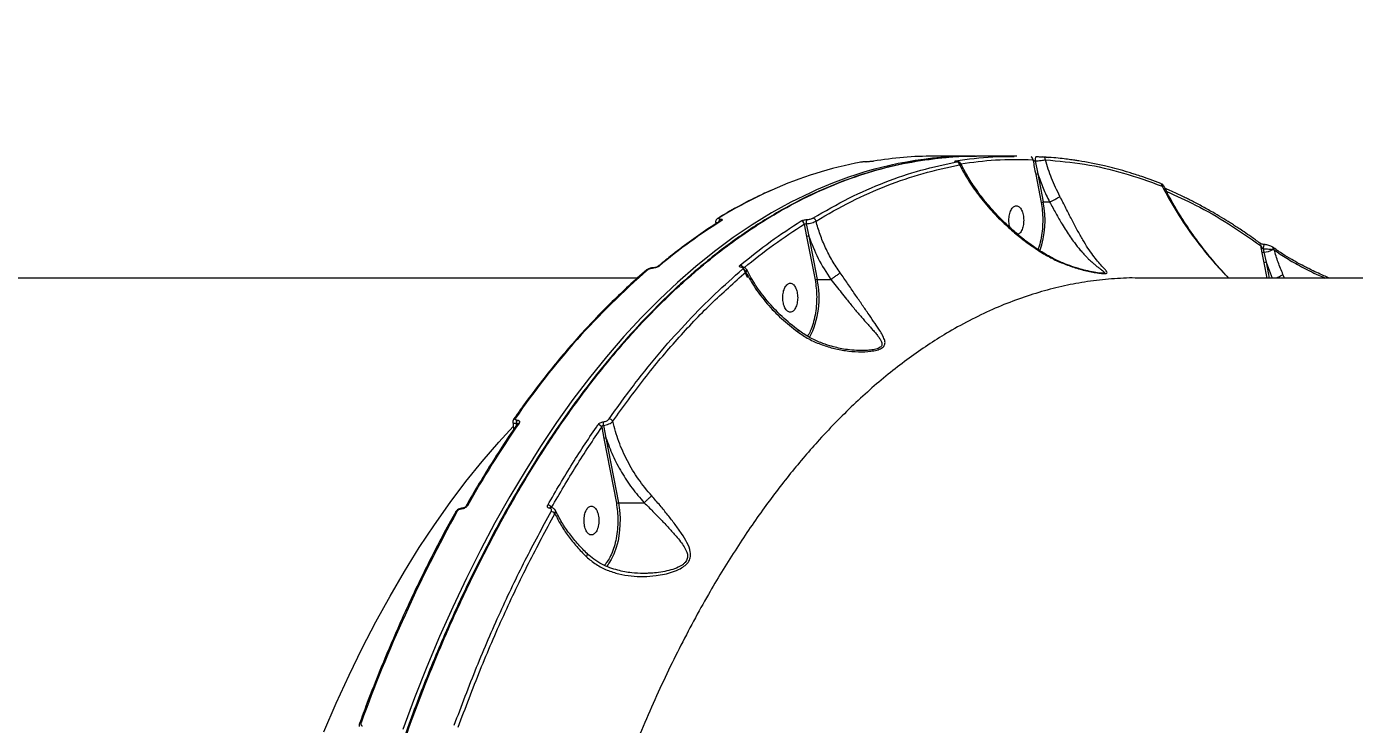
# Model space of a CAD drawing. Header units: millimetres. Extents: x -5873 to 5805, y -5301 to 4302.
# Drawn here: x 512.3 to 926.2, y 1295.2 to 1512.7 of the extents above; entities that cross this region are included whole.
import ezdxf

# ---------------------------------------------------------------- set-up
doc = ezdxf.new("R2010")
doc.units = ezdxf.units.MM
doc.layers.add('DIKOM_ОБЪЕКТ', color=7, linetype='Continuous')
doc.layers.add('DIKOM_РАЗМЕР_ОБЪЕКТА', color=7, linetype='Continuous')
doc.styles.add('style1', font='arial.ttf', dxfattribs={"width": 0.8})
doc.dimstyles.new('1-50', dxfattribs={"dimtxt": 300, "dimasz": 200, "dimexe": 100, "dimexo": 0, "dimgap": 100, "dimtad": 1, "dimtxsty": 'style1', "dimcen": 200, "dimclrd": 7, "dimclre": 7, "dimclrt": 7, "dimadec": 1, "dimazin": 2, "dimtfac": 1, "dimtmove": 0, "dimatfit": 2, "dimfxl": 0, "dimlwd": 25, "dimlwe": 18, "dimarcsym": 0})

# ---------------------------------------------------------------- blocks, each defined once
blk = doc.blocks.new('*D9')
at = {"layer": 'Defpoints', "color": 0, "transparency": 16777216}
for p in [(1338.11, 2802.44), (-4588.97, -1585.51), (-117.5, -1585.51)]:
    blk.add_point(p, dxfattribs=at)
at = {"layer": 'DIKOM_РАЗМЕР_ОБЪЕКТА', "color": 7, "lineweight": 18, "transparency": 16777216}
for p, q in [((1338.11, 2802.44), (-4688.97, 2802.44)), ((-117.5, -1585.51), (-4688.97, -1585.51))]:
    blk.add_line(p, q, dxfattribs=at)
at = {"layer": 'DIKOM_РАЗМЕР_ОБЪЕКТА', "color": 7, "lineweight": 25, "transparency": 16777216}
blk.add_line((-4588.97, 2602.44), (-4588.97, -1385.51), dxfattribs=at)
at = {"layer": 'DIKOM_РАЗМЕР_ОБЪЕКТА', "color": 7, "transparency": 16777216}
for points in [[(-4622.31, 2602.44), (-4555.64, 2602.44), (-4588.97, 2802.44)], [(-4622.31, -1385.51), (-4555.64, -1385.51), (-4588.97, -1585.51)]]:
    blk.add_solid(points, dxfattribs=at)
at = {"layer": 'DIKOM_РАЗМЕР_ОБЪЕКТА', "color": 7, "transparency": 16777216, "insert": (-4842.15, 460.98), "char_height": 300, "attachment_point": 5, "rotation": 90, "style": 'style1'}
blk.add_mtext('4400', dxfattribs=at)

msp = doc.modelspace()

# ---------------------------------------------------------------- linework, layer by layer
at = {"layer": 'DIKOM_ОБЪЕКТ', "color": 7, "linetype": 'Continuous', "lineweight": 15}
for p, q in [((773.909, 1470.564), (773.956, 1470.568)), ((773.997, 1470.564), (773.909, 1470.564)), ((774.044, 1470.568), (773.956, 1470.568)), ((773.997, 1470.564), (774.044, 1470.568)), ((806.652, 1472.328), (795.08, 1472.328)), ((812.362, 1472.182), (808.36, 1472.315)), ((820.009, 1472.329), (808.366, 1472.328)), ((820.922, 1472.297), (820, 1472.329)), ((826.676, 1470.832), (827.509, 1466.766)), ((829.035, 1472.125), (830.844, 1471.939)), ((826.84, 1466.591), (828.528, 1457.861)), ((827.509, 1466.766), (829.198, 1458.037)), ((829.198, 1458.037), (829.082, 1458.032)), ((829.198, 1458.037), (831.15, 1458.037)), ((831.15, 1458.037), (831.154, 1458.038)), ((727.71, 1452.929), (727.689, 1452.916)), ((728.477, 1452.719), (728.43, 1452.719)), ((727.071, 1451.984), (727.124, 1451.15)), ((754.715, 1451.161), (755.456, 1447.24)), ((755.333, 1451.267), (756.125, 1447.416)), ((755.456, 1447.24), (758.068, 1433.737)), ((756.125, 1447.416), (758.738, 1433.91)), ((896.94, 1444.447), (897.367, 1442.191)), ((897.367, 1442.191), (897.956, 1439.092)), ((897.778, 1443.42), (897.988, 1442.362)), ((897.988, 1442.362), (898.626, 1439.267)), ((900.933, 1443.826), (900.526, 1444.085)), ((901.206, 1443.112), (900.782, 1443.198)), ((707.475, 1437.433), (707.407, 1437.433)), ((707.681, 1437.516), (707.612, 1437.516)), ((736.911, 1434.715), (735.766, 1437.38)), ((897.956, 1439.092), (898.877, 1434.334)), ((898.626, 1439.267), (900.497, 1434.334)), ((898.626, 1439.267), (899.58, 1434.334)), ((702.763, 1434.322), (440.6, 1434.307)), ((758.738, 1433.91), (758.622, 1433.904)), ((758.738, 1433.91), (763.022, 1433.91)), ((763.022, 1433.91), (763.028, 1433.912)), ((1156.387, 1434.349), (858.337, 1434.331)), ((858.795, 1434.302), (858.414, 1434.314)), ((904.39, 1434.334), (903.904, 1435.467)), ((772.593, 1411.712), (771.775, 1411.728)), ((663.879, 1389.71), (664.053, 1387.013)), ((664.189, 1390.399), (664.178, 1390.383)), ((665.006, 1388.891), (664.937, 1388.891)), ((664.937, 1388.891), (664.959, 1388.313)), ((665.078, 1388.484), (665.006, 1388.891)), ((665.118, 1390.022), (665.186, 1390.022)), ((691.57, 1387.811), (692.232, 1384.314)), ((692.101, 1388.386), (692.902, 1384.49)), ((692.232, 1384.314), (696.138, 1364.118)), ((692.902, 1384.49), (696.809, 1364.29)), ((647.822, 1362.348), (647.869, 1362.348)), ((648.217, 1362.609), (648.169, 1362.609)), ((696.809, 1364.29), (696.693, 1364.284)), ((696.809, 1364.29), (704.808, 1364.29))]:
    msp.add_line(p, q, dxfattribs=at)
at = {"layer": 'DIKOM_ОБЪЕКТ', "color": 7, "linetype": 'Continuous', "lineweight": 15, "flags": 128}
for points in [[(772.482, 1470.454), (772.323, 1470.436), (772.276, 1470.424)], [(801.806, 1470.839), (801.974, 1470.82), (802.043, 1470.8)], [(802.011, 1470.68), (802.087, 1470.683), (802.116, 1470.681)], [(827.047, 1472.172), (826.955, 1472.149), (826.868, 1472.069), (826.791, 1471.936), (826.728, 1471.758), (826.683, 1471.545), (826.659, 1471.311), (826.656, 1471.068), (826.676, 1470.832)], [(758.505, 1461.79), (756.627, 1460.94), (750.541, 1457.949), (744.503, 1454.616), (738.516, 1450.945), (732.588, 1446.938), (726.721, 1442.598), (720.923, 1437.93), (715.196, 1432.937), (709.546, 1427.623), (703.978, 1421.994), (698.497, 1416.053), (693.107, 1409.805), (687.812, 1403.257), (682.618, 1396.413), (677.528, 1389.279), (672.546, 1381.861), (667.678, 1374.166), (662.927, 1366.2), (658.297, 1357.969), (653.792, 1349.481), (649.415, 1340.743), (645.171, 1331.762), (641.063, 1322.545), (637.095, 1313.101), (633.27, 1303.437), (629.59, 1293.562)], [(898.174, 1444.76), (898.112, 1444.739), (898.009, 1444.641), (897.916, 1444.473), (897.842, 1444.246), (897.791, 1443.981), (897.77, 1443.698), (897.778, 1443.42)], [(605.008, 1292.861), (608.857, 1301.8), (612.844, 1310.507), (616.967, 1318.973), (621.22, 1327.191), (625.601, 1335.154), (630.105, 1342.853), (634.727, 1350.283), (639.464, 1357.435), (644.312, 1364.303), (649.265, 1370.88), (654.319, 1377.162), (659.469, 1383.141), (663.981, 1388.047)], [(696.809, 1364.29), (697.141, 1361.956), (697.294, 1359.553), (697.264, 1357.133), (697.052, 1354.746), (696.662, 1352.446), (696.103, 1350.282), (695.388, 1348.3), (694.53, 1346.542), (693.844, 1345.45)], [(693.844, 1345.45), (693.549, 1345.047), (693.037, 1344.429)], [(616.598, 1295.69), (616.446, 1295.679), (616.314, 1295.649), (616.206, 1295.601), (616.127, 1295.535), (616.079, 1295.454), (616.075, 1295.443)]]:
    msp.add_lwpolyline(points, dxfattribs=at)
at = {"layer": 'DIKOM_ОБЪЕКТ', "color": 7, "linetype": 'Continuous', "lineweight": 15}
for centre, radius, start, end in [((795.3, 1348.641), 123.932, 100.60996, 114.16336), ((807.943, 1351.818), 120.573, 93.78308, 114.20656), ((776.238, 1469.993), 0.737, 90.07804, 119.53485), ((795.129, 1359.828), 112.499, 90.02505, 99.66731), ((802.129, 1469.545), 0.978, 2.81516, 85.34849), ((824.968, 1471.261), 0.998, 357.23623, 61.28041), ((828.969, 1471.22), 0.907, 358.68512, 85.82974), ((827.495, 1465.456), 1.311, 89.39349, 120.02087), ((803, 1330.735), 143.421, 114.04155, 121.50008), ((865.434, 1463.08), 0.807, 353.43989, 87.34815), ((800.335, 1452.345), 29.418, 341.02015, 11.15616), ((728.056, 1452.323), 0.698, 89.50161, 119.73393), ((729.202, 1451.881), 1.139, 132.68277, 186.51987), ((729.341, 1451.85), 1.225, 134.82811, 183.22283), ((757.292, 1451.906), 1.102, 10.5882, 85.44836), ((820.871, 1305.525), 173.112, 122.04361, 130.03939), ((729.018, 1451.569), 0.693, 89.42338, 123.13376), ((753.615, 1451.005), 1.111, 8.05451, 85.39048), ((756.884, 1451.686), 1.606, 147.00059, 195.08926), ((756.112, 1446.106), 1.31, 89.3909, 120.02847), ((896.183, 1444.644), 0.782, 345.41499, 52.15225), ((898.016, 1441.048), 1.314, 91.23085, 119.59799), ((897.098, 1450.42), 8.107, 276.30072, 297.02507), ((900.083, 1443.477), 0.753, 338.28575, 53.89347), ((900.465, 1443.238), 0.751, 350.3694, 51.55616), ((866.957, 1251.878), 245.274, 130.98798, 145.54832), ((706.067, 1436.357), 0.664, 88.67929, 129.91383), ((707.621, 1437.199), 0.317, 93.21956, 132.54935), ((707.689, 1437.2), 0.317, 93.02663, 132.55852), ((709.494, 1437.385), 0.675, 88.98867, 128.67783), ((734.63, 1437.151), 1.151, 29.14525, 85.97276), ((735.342, 1437.32), 0.437, 87.70103, 125.30568), ((735.379, 1435.895), 1.169, 14.98988, 85.84434), ((898.612, 1437.956), 1.311, 89.39698, 120.01738), ((737.076, 1434.588), 0.208, 142.39076, 198.89643), ((732.312, 1428.159), 27.045, 332.71101, 12.27799), ((664.66, 1390.042), 0.591, 85.807, 142.88528), ((948.651, 1194.236), 343.451, 145.43653, 150.49969), ((666.517, 1389.218), 1.613, 150.13775, 191.70042), ((666.585, 1389.218), 1.613, 150.13775, 191.70042), ((665.774, 1388.501), 0.583, 85.45651, 145.24231), ((690.35, 1387.284), 1.329, 23.35626, 87.35476), ((693.98, 1388.863), 1.938, 159.91368, 194.26691), ((693.813, 1389.096), 1.33, 25.14563, 87.12253), ((692.888, 1383.179), 1.311, 89.39609, 120.01708), ((1044.229, 1141.175), 454.69, 150.99205, 160.13387), ((646.527, 1361.104), 0.567, 84.71723, 147.73794), ((648.217, 1362.185), 0.427, 96.48465, 157.61241), ((648.263, 1362.186), 0.426, 95.87509, 157.67319), ((649.669, 1362.807), 0.557, 83.9276, 146.68098), ((674.712, 1362.155), 1.413, 28.36685, 88.03389), ((675.73, 1362.299), 0.511, 86.08908, 149.68557), ((675.769, 1360.107), 1.433, 30.73263, 87.84957)]:
    msp.add_arc(centre, radius, start, end, dxfattribs=at)
for points, knots in [([(808.067, 1472.322), (806.941, 1472.307), (804.771, 1472.279), (801.78, 1472.097), (799.207, 1471.904), (796.951, 1471.701), (794.802, 1471.463), (792.695, 1471.19), (787.511, 1470.421), (779.657, 1468.776), (769.181, 1465.554), (758.561, 1461.286), (747.446, 1455.648), (735.905, 1448.436), (725.483, 1440.649), (716.15, 1432.631), (707.853, 1424.665), (699.737, 1416.015), (691.765, 1406.636), (684.551, 1397.3), (678.246, 1388.439), (672.556, 1379.888), (667.026, 1370.995), (661.494, 1361.454), (655.138, 1349.728), (647.999, 1335.347), (640.289, 1318.016), (633.078, 1299.898), (626.392, 1281.061), (620.246, 1261.545), (614.655, 1241.412), (609.845, 1221.567), (605.748, 1202.15), (602.297, 1183.273), (599.317, 1164.112), (596.71, 1143.928), (594.552, 1122.728), (593.385, 1106.852), (592.836, 1097.285), (592.666, 1094.118), (592.515, 1091.061), (592.38, 1088.125), (592.253, 1085.113), (592.109, 1081.37), (591.943, 1076.402), (591.775, 1069.911), (591.635, 1062.065), (591.61, 1056.38), (591.596, 1053.317)], [0, 0, 0, 0, 0.009458, 0.0182249, 0.0254628, 0.0319123, 0.038243, 0.0444551, 0.0505723, 0.0841655, 0.1141908, 0.1442428, 0.1799463, 0.2156464, 0.2513444, 0.2786055, 0.3058665, 0.3331703, 0.3604743, 0.3883058, 0.40985, 0.4293303, 0.4519749, 0.4733931, 0.4948076, 0.5295736, 0.5644116, 0.5991794, 0.6339371, 0.6686949, 0.7034516, 0.7382101, 0.7686827, 0.7991252, 0.8295375, 0.8599491, 0.8940094, 0.9280689, 0.9330605, 0.9379203, 0.9425906, 0.9470713, 0.9513641, 0.9563787, 0.9641905, 0.9740714, 0.9860258, 1, 1, 1, 1]), ([(592.076, 1053.318), (592.153, 1061.256), (592.304, 1077.068), (593.402, 1100.61), (595.113, 1123.806), (597.478, 1146.59), (600.457, 1168.898), (604.029, 1190.672), (608.167, 1211.855), (612.844, 1232.399), (618.032, 1252.257), (623.703, 1271.387), (629.826, 1289.751), (636.373, 1307.317), (643.312, 1324.055), (650.615, 1339.941), (658.25, 1354.952), (666.189, 1369.073), (674.4, 1382.288), (682.855, 1394.59), (691.524, 1405.969), (698.827, 1414.591), (704.628, 1420.91), (708.851, 1425.274), (713.101, 1429.435), (717.375, 1433.393), (721.669, 1437.149), (725.982, 1440.704), (731.5, 1444.983), (738.247, 1449.758), (746.244, 1454.741), (755.209, 1459.594), (765.141, 1464.045), (776.025, 1467.784), (786.84, 1470.434), (797.555, 1471.915), (804.736, 1472.451), (808.337, 1472.323), (808.408, 1472.321)], [0, 0, 0, 0, 0.0361491, 0.0720029, 0.1075614, 0.1428246, 0.1777926, 0.2124653, 0.2468427, 0.2809249, 0.3147117, 0.3482033, 0.3813996, 0.4143006, 0.4469063, 0.4792167, 0.5112318, 0.5429516, 0.5743762, 0.6055054, 0.6363393, 0.666878, 0.6810508, 0.6951509, 0.7091783, 0.7231329, 0.7370149, 0.7508242, 0.7645607, 0.7895545, 0.8143039, 0.8388089, 0.8718294, 0.9043956, 0.9365074, 0.9681651, 0.9993683, 1, 1, 1, 1]), ([(757.38, 1453.005), (761.12, 1455.164), (768.547, 1459.451), (779.813, 1464.339), (791.014, 1468.173), (798.496, 1469.742), (802.208, 1470.52)], [0, 0, 0, 0, 0.2555166, 0.5073559, 0.7555167, 1, 1, 1, 1]), ([(758.375, 1452.109), (762.032, 1454.222), (769.334, 1458.444), (780.484, 1463.313), (791.736, 1467.2), (799.313, 1468.795), (803.106, 1469.593)], [0, 0, 0, 0, 0.2503485, 0.4999981, 0.749648, 1, 1, 1, 1]), ([(772.704, 1470.487), (772.67, 1470.483), (772.493, 1470.465), (772.373, 1470.442), (772.276, 1470.424)], [0, 0, 0, 0, 0.1914467, 1, 1, 1, 1]), ([(773.909, 1470.564), (773.846, 1470.563), (773.72, 1470.562), (773.509, 1470.555), (773.298, 1470.543), (773.029, 1470.524), (772.726, 1470.493), (772.563, 1470.467), (772.482, 1470.454)], [0, 0, 0, 0, 0.1242097, 0.2500752, 0.3725684, 0.5004919, 0.7502904, 1, 1, 1, 1]), ([(773.932, 1470.565), (773.876, 1470.565), (773.793, 1470.565), (773.7, 1470.561), (773.67, 1470.56)], [0, 0, 0, 0, 0.6777745, 1, 1, 1, 1]), ([(776.237, 1470.73), (776.109, 1470.711), (775.852, 1470.672), (775.376, 1470.627), (774.955, 1470.596), (774.624, 1470.579), (774.293, 1470.566), (774.095, 1470.565), (773.997, 1470.564)], [0, 0, 0, 0, 0.2495997, 0.4993455, 0.6272882, 0.7499382, 0.8763518, 1, 1, 1, 1]), ([(802.011, 1470.68), (801.937, 1470.682), (801.786, 1470.686), (801.58, 1470.704), (801.466, 1470.738), (801.533, 1470.787), (801.715, 1470.822), (801.806, 1470.839)], [0, 0, 0, 0, 0.1240857, 0.2515679, 0.5012515, 0.7509811, 1, 1, 1, 1]), ([(801.806, 1470.839), (805.71, 1471.404), (811.794, 1472.285), (817.892, 1472.208), (820.078, 1472.181)], [0, 0, 0, 0, 0.6416962, 1, 1, 1, 1]), ([(802.208, 1470.52), (802.295, 1470.538), (802.47, 1470.574), (802.536, 1470.624), (802.427, 1470.657), (802.227, 1470.674), (802.083, 1470.678), (802.011, 1470.68)], [0, 0, 0, 0, 0.2488742, 0.4986949, 0.7484215, 0.8752946, 1, 1, 1, 1]), ([(803.444, 1470.07), (803.412, 1470.127), (803.346, 1470.242), (803.167, 1470.424), (802.785, 1470.645), (802.386, 1470.666), (802.112, 1470.681)], [0, 0, 0, 0, 0.1123469, 0.2290292, 0.4706553, 1, 1, 1, 1]), ([(803.106, 1469.593), (803.228, 1469.681), (803.467, 1469.854), (803.448, 1469.993), (803.438, 1470.062)], [0, 0, 0, 0, 0.5096462, 1, 1, 1, 1]), ([(803.106, 1469.593), (804.041, 1467.893), (805.903, 1464.507), (809.46, 1459.536), (813.195, 1455.127), (816.985, 1451.289), (820.677, 1448.012), (824.615, 1444.923), (827.442, 1443.088), (828.859, 1442.169)], [0, 0, 0, 0, 0.1674723, 0.3335892, 0.500214, 0.6258397, 0.7503788, 0.8748288, 1, 1, 1, 1]), ([(829.144, 1442.167), (827.994, 1442.915), (825.892, 1444.282), (823.18, 1446.328), (821.101, 1448.023), (819.55, 1449.373), (818.196, 1450.608), (816.718, 1452.021), (814.89, 1453.879), (812.752, 1456.228), (810.385, 1459.084), (807.897, 1462.464), (805.478, 1466.181), (804.133, 1468.791), (803.471, 1470.076)], [0, 0, 0, 0, 0.1012077, 0.1850625, 0.2516227, 0.3011719, 0.339191, 0.3898889, 0.4563751, 0.5386646, 0.6358639, 0.7480817, 0.8759029, 1, 1, 1, 1]), ([(803.546, 1469.936), (807.138, 1470.427), (814.601, 1471.447), (822.083, 1471.293), (825.965, 1471.212)], [0, 0, 0, 0, 0.4812227, 1, 1, 1, 1]), ([(825.965, 1471.212), (825.98, 1471.134), (826.125, 1470.363), (826.414, 1468.821), (826.693, 1467.36), (826.84, 1466.591)], [0, 0, 0, 0, 0.0509408, 0.5000027, 1, 1, 1, 1]), ([(825.965, 1471.212), (826.009, 1471.169), (826.096, 1471.083), (826.275, 1470.966), (826.446, 1470.888), (826.582, 1470.846), (826.645, 1470.837), (826.676, 1470.832)], [0, 0, 0, 0, 0.2827807, 0.5500022, 0.7894988, 0.8979844, 1, 1, 1, 1]), ([(826.676, 1470.832), (826.981, 1470.848), (827.585, 1470.88), (828.519, 1470.975), (829.338, 1471.086), (829.697, 1471.162), (829.876, 1471.2)], [0, 0, 0, 0, 0.2554931, 0.5065991, 0.7538294, 1, 1, 1, 1]), ([(827.047, 1472.172), (827.233, 1472.171), (827.606, 1472.168), (828.183, 1472.157), (828.691, 1472.142), (828.921, 1472.13), (829.035, 1472.125)], [0, 0, 0, 0, 0.2496631, 0.4995515, 0.7495433, 1, 1, 1, 1]), ([(865.88, 1463.761), (864.775, 1464.188), (862.794, 1464.955), (860.154, 1465.879), (858.096, 1466.56), (856.383, 1467.098), (853.159, 1468.063), (849.07, 1469.134), (844.228, 1470.167), (841.138, 1470.714), (838.865, 1471.064), (837.147, 1471.306), (834.967, 1471.573), (832.318, 1471.846), (830.395, 1471.98), (829.355, 1472.052)], [0, 0, 0, 0, 0.0917588, 0.1646022, 0.2185844, 0.2618664, 0.3060358, 0.4843537, 0.5980403, 0.7029149, 0.7371867, 0.783857, 0.8431951, 0.9152297, 1, 1, 1, 1]), ([(834.379, 1459.798), (833.462, 1461.657), (831.626, 1465.38), (830.459, 1469.258), (829.875, 1471.2)], [0, 0, 0, 0, 0.4994822, 1, 1, 1, 1]), ([(829.876, 1471.2), (833.945, 1470.82), (842.077, 1470.061), (854.223, 1467.318), (862.229, 1464.432), (866.235, 1462.987)], [0, 0, 0, 0, 0.3335083, 0.666487, 1, 1, 1, 1]), ([(827.509, 1466.766), (828.024, 1465.284), (829.052, 1462.322), (830.452, 1459.464), (831.15, 1458.037)], [0, 0, 0, 0, 0.5005578, 1, 1, 1, 1]), ([(744.284, 1461.616), (742.975, 1461.035), (739.654, 1459.563), (734.37, 1456.792), (730.149, 1454.462), (727.942, 1453.057), (727.699, 1452.903)], [0, 0, 0, 0, 0.2342551, 0.5941883, 0.955398, 1, 1, 1, 1]), ([(866.72, 1463.071), (866.632, 1463.208), (866.465, 1463.467), (866.138, 1463.623), (865.983, 1463.698)], [0, 0, 0, 0, 0.5267357, 1, 1, 1, 1]), ([(866.235, 1462.987), (866.371, 1463.004), (866.647, 1463.037), (866.695, 1463.059), (866.719, 1463.07)], [0, 0, 0, 0, 0.4927504, 1, 1, 1, 1]), ([(866.235, 1462.987), (867.72, 1460.244), (870.689, 1454.758), (876.284, 1446.656), (881.691, 1439.81), (885.512, 1435.806), (886.917, 1434.333)], [0, 0, 0, 0, 0.2784009, 0.5567596, 0.8369746, 1, 1, 1, 1]), ([(886.998, 1434.333), (886.557, 1434.791), (884.949, 1436.46), (882.1, 1439.717), (878.7, 1443.919), (875.369, 1448.457), (872.225, 1453.182), (869.251, 1458.113), (867.553, 1461.488), (866.75, 1463.083)], [0, 0, 0, 0, 0.0512099, 0.1866856, 0.353449, 0.4985793, 0.6604879, 0.8395677, 1, 1, 1, 1]), ([(896.738, 1445.199), (895.818, 1445.864), (894.169, 1447.057), (891.966, 1448.573), (890.246, 1449.724), (888.812, 1450.661), (886.112, 1452.389), (882.677, 1454.465), (878.596, 1456.745), (875.985, 1458.116), (874.06, 1459.085), (872.605, 1459.801), (870.755, 1460.678), (868.901, 1461.528), (867.661, 1462.058), (867.174, 1462.266)], [0, 0, 0, 0, 0.0953737, 0.1710967, 0.227212, 0.2722131, 0.3181394, 0.5035431, 0.6217452, 0.7307935, 0.7664229, 0.8149423, 0.876631, 0.9515114, 1, 1, 1, 1]), ([(867.676, 1461.299), (870.678, 1459.95), (877.14, 1457.045), (886.914, 1451.444), (893.598, 1446.779), (896.94, 1444.447)], [0, 0, 0, 0, 0.3025982, 0.6513215, 1, 1, 1, 1]), ([(818.478, 1452.329), (818.513, 1452.918), (818.583, 1454.096), (819.119, 1455.594), (819.885, 1456.595), (820.796, 1456.946), (821.707, 1456.595), (822.473, 1455.594), (823.009, 1454.096), (823.079, 1452.918), (823.114, 1452.329)], [0, 0, 0, 0, 0.1249995, 0.2499992, 0.3750004, 0.5, 0.6249996, 0.7500008, 0.8750005, 1, 1, 1, 1]), ([(828.528, 1457.861), (828.559, 1457.881), (828.621, 1457.919), (828.762, 1457.971), (828.922, 1458.012), (829.029, 1458.025), (829.082, 1458.032)], [0, 0, 0, 0, 0.2499776, 0.49995, 0.750008, 1, 1, 1, 1]), ([(828.528, 1457.861), (828.668, 1457.018), (828.954, 1455.292), (829.008, 1453.481), (829.036, 1452.554)], [0, 0, 0, 0, 0.4884591, 1, 1, 1, 1]), ([(828.859, 1442.169), (830.058, 1441.479), (832.453, 1440.101), (836.266, 1438.487), (840.179, 1437.177), (843.503, 1436.366), (846.064, 1435.916), (847.508, 1435.753), (848.353, 1435.734), (848.928, 1435.795), (849.187, 1436.028), (848.904, 1436.514), (848.285, 1437.205), (847.37, 1438.18), (846.165, 1439.538), (844.69, 1441.405), (843.131, 1443.627), (841.509, 1446.217), (839.823, 1449.189), (838.075, 1452.511), (836.265, 1456.126), (835.009, 1458.572), (834.379, 1459.798)], [0, 0, 0, 0, 0.0620877, 0.1240075, 0.186323, 0.2496247, 0.2817008, 0.3143246, 0.3307476, 0.3472474, 0.3798454, 0.4226819, 0.4648321, 0.5065169, 0.568906, 0.6311493, 0.6927038, 0.7543802, 0.815729, 0.8770145, 0.9383194, 1, 1, 1, 1]), ([(831.154, 1458.038), (831.338, 1458.117), (831.78, 1458.307), (832.477, 1458.651), (833.124, 1458.998), (833.634, 1459.292), (834.085, 1459.576), (834.281, 1459.724), (834.379, 1459.798)], [0, 0, 0, 0, 0.1637111, 0.39369, 0.5334075, 0.6850705, 0.8429091, 1, 1, 1, 1]), ([(831.154, 1458.038), (831.482, 1457.452), (832.139, 1456.272), (833.116, 1454.519), (834.096, 1452.8), (835.168, 1450.975), (836.344, 1449.069), (837.616, 1447.14), (838.767, 1445.525), (839.812, 1444.161), (840.721, 1443.047), (841.641, 1441.994), (842.504, 1441.068), (843.401, 1440.171), (844.266, 1439.362), (845.136, 1438.608), (845.937, 1437.954), (846.692, 1437.375), (847.375, 1436.864), (847.945, 1436.428), (848.25, 1436.13), (848.271, 1435.952), (848.094, 1435.864), (847.869, 1435.823), (847.629, 1435.833), (847.602, 1435.834)], [0, 0, 0, 0, 0.0464272, 0.0933773, 0.1390938, 0.1862136, 0.2471044, 0.3086949, 0.3714606, 0.416355, 0.4640469, 0.5081154, 0.5561938, 0.5973578, 0.6488862, 0.6951903, 0.7413503, 0.7874658, 0.8336702, 0.8802231, 0.9268107, 0.9516272, 0.9735163, 0.9969918, 1, 1, 1, 1]), ([(727.71, 1452.929), (727.616, 1452.864), (727.423, 1452.729), (727.216, 1452.444), (727.09, 1452.126), (727.091, 1451.913), (727.092, 1451.807)], [0, 0, 0, 0, 0.2368689, 0.4878098, 0.7451127, 1, 1, 1, 1]), ([(728.43, 1452.719), (728.324, 1452.723), (728.114, 1452.733), (727.943, 1452.803), (727.907, 1452.903), (728.011, 1452.982), (728.062, 1453.021)], [0, 0, 0, 0, 0.2507606, 0.500098, 0.7499481, 1, 1, 1, 1]), ([(728.477, 1452.719), (728.635, 1452.712), (728.95, 1452.698), (729.204, 1452.593), (729.256, 1452.442), (729.102, 1452.322), (729.025, 1452.262)], [0, 0, 0, 0, 0.2505338, 0.500199, 0.7499831, 1, 1, 1, 1]), ([(755.537, 1452.561), (755.709, 1452.573), (756.053, 1452.598), (756.588, 1452.704), (757.066, 1452.843), (757.275, 1452.951), (757.38, 1453.005)], [0, 0, 0, 0, 0.2499884, 0.4999629, 0.7496595, 1, 1, 1, 1]), ([(728.66, 1452.122), (727.339, 1451.3), (724.036, 1449.245), (718.816, 1445.569), (713.648, 1441.688), (710.467, 1439.042), (709.203, 1437.99)], [0, 0, 0, 0, 0.2001096, 0.5003236, 0.8012942, 1, 1, 1, 1]), ([(727.661, 1451.49), (727.61, 1451.496), (727.358, 1451.523), (727.137, 1451.638), (727.129, 1451.763), (727.127, 1451.812)], [0, 0, 0, 0, 0.1327636, 0.6577788, 1, 1, 1, 1]), ([(734.711, 1438.299), (737.855, 1440.833), (744.103, 1445.869), (750.517, 1450.04), (753.704, 1452.113)], [0, 0, 0, 0, 0.5031986, 1, 1, 1, 1]), ([(736.036, 1437.59), (739.063, 1440.029), (745.207, 1444.981), (751.515, 1449.081), (754.715, 1451.161)], [0, 0, 0, 0, 0.492718, 1, 1, 1, 1]), ([(753.704, 1452.113), (753.808, 1452.167), (754.015, 1452.277), (754.491, 1452.417), (755.023, 1452.523), (755.366, 1452.548), (755.537, 1452.561)], [0, 0, 0, 0, 0.2503665, 0.500059, 0.7500124, 1, 1, 1, 1]), ([(754.715, 1451.161), (754.75, 1451.174), (754.821, 1451.202), (754.982, 1451.236), (755.161, 1451.26), (755.276, 1451.265), (755.333, 1451.267)], [0, 0, 0, 0, 0.251004, 0.5010329, 0.7507591, 1, 1, 1, 1]), ([(755.333, 1451.267), (755.617, 1451.297), (756.185, 1451.355), (757.069, 1451.559), (757.86, 1451.819), (758.203, 1452.012), (758.375, 1452.109)], [0, 0, 0, 0, 0.2500066, 0.4998496, 0.7497508, 1, 1, 1, 1]), ([(765.907, 1435.956), (765.062, 1437.208), (763.365, 1439.724), (761.292, 1443.746), (759.561, 1447.885), (758.77, 1450.701), (758.375, 1452.109)], [0, 0, 0, 0, 0.2494179, 0.5009165, 0.7505857, 1, 1, 1, 1]), ([(818.861, 1450.008), (818.786, 1450.202), (818.527, 1450.871), (818.499, 1451.724), (818.478, 1452.329)], [0, 0, 0, 0, 0.2909035, 1, 1, 1, 1]), ([(823.114, 1452.329), (823.079, 1451.739), (823.01, 1450.558), (822.472, 1449.084), (821.824, 1448.148), (821.352, 1448.023), (821.182, 1447.978)], [0, 0, 0, 0, 0.2804664, 0.5609291, 0.8413972, 1, 1, 1, 1]), ([(829.036, 1452.554), (829.018, 1451.598), (828.982, 1449.669), (828.577, 1446.868), (828.095, 1444.683), (827.667, 1443.573), (827.539, 1443.24)], [0, 0, 0, 0, 0.288381, 0.5815265, 0.8746728, 1, 1, 1, 1]), ([(756.125, 1447.416), (757.013, 1445.066), (758.794, 1440.353), (761.61, 1436.062), (763.022, 1433.91)], [0, 0, 0, 0, 0.4985825, 1, 1, 1, 1]), ([(898.174, 1444.76), (898.104, 1444.765), (897.962, 1444.775), (897.668, 1444.826), (897.312, 1444.926), (896.938, 1445.082), (896.754, 1445.202), (896.661, 1445.263)], [0, 0, 0, 0, 0.1110634, 0.2258609, 0.4698836, 0.7305651, 1, 1, 1, 1]), ([(896.94, 1444.447), (897.05, 1444.231), (897.208, 1443.924), (897.492, 1443.598), (897.643, 1443.482), (897.722, 1443.438), (897.76, 1443.426), (897.778, 1443.42)], [0, 0, 0, 0, 0.5764112, 0.8198949, 0.9189074, 0.9613045, 1, 1, 1, 1]), ([(900.526, 1444.085), (900.383, 1444.158), (900.094, 1444.306), (899.526, 1444.51), (898.979, 1444.651), (898.514, 1444.732), (898.288, 1444.75), (898.174, 1444.76)], [0, 0, 0, 0, 0.2370804, 0.4793094, 0.7327169, 0.8649263, 1, 1, 1, 1]), ([(828.859, 1442.169), (828.895, 1442.228), (828.941, 1442.304), (828.929, 1442.287), (828.926, 1442.283)], [0, 0, 0, 0, 0.7952667, 1, 1, 1, 1]), ([(847.64, 1435.831), (847.478, 1435.835), (847.081, 1435.844), (846.178, 1435.947), (844.614, 1436.193), (842.621, 1436.62), (840.484, 1437.197), (838.378, 1437.851), (835.836, 1438.771), (832.52, 1440.196), (830.195, 1441.575), (828.945, 1442.317)], [0, 0, 0, 0, 0.0423477, 0.1038405, 0.1627435, 0.3003197, 0.4084208, 0.4877822, 0.6175381, 0.7942219, 1, 1, 1, 1]), ([(897.778, 1443.42), (898.064, 1443.418), (898.622, 1443.413), (899.47, 1443.359), (900.21, 1443.288), (900.593, 1443.228), (900.782, 1443.198)], [0, 0, 0, 0, 0.2679524, 0.5220942, 0.7639366, 1, 1, 1, 1]), ([(918.378, 1434.335), (917.786, 1434.578), (915.637, 1435.459), (913.169, 1436.641), (910.675, 1437.888), (908.744, 1438.904), (906.374, 1440.232), (903.612, 1441.911), (901.916, 1443.12), (900.987, 1443.782)], [0, 0, 0, 0, 0.0811793, 0.2944158, 0.3722599, 0.4741664, 0.6122392, 0.7876101, 1, 1, 1, 1]), ([(903.904, 1435.467), (903.375, 1436.722), (902.315, 1439.239), (901.576, 1441.819), (901.206, 1443.112)], [0, 0, 0, 0, 0.4984483, 1, 1, 1, 1]), ([(901.206, 1443.112), (902.439, 1442.243), (904.894, 1440.512), (909.599, 1437.859), (913.678, 1435.774), (916.365, 1434.639), (917.086, 1434.335)], [0, 0, 0, 0, 0.299087, 0.5953759, 0.8914354, 1, 1, 1, 1]), ([(705.641, 1436.867), (705.638, 1436.865), (703.717, 1435.285), (700.119, 1432.026), (694.876, 1427.076), (689.894, 1422.023), (684.981, 1416.731), (680.142, 1411.191), (675.378, 1405.415), (670.699, 1399.388), (666.971, 1394.374), (664.835, 1391.289), (664.2, 1390.372)], [0, 0, 0, 0, 0.0002107, 0.1305887, 0.2477099, 0.3648411, 0.4819721, 0.5991022, 0.7162298, 0.8333551, 0.9504776, 1, 1, 1, 1]), ([(693.88, 1390.424), (696.552, 1394.143), (701.864, 1401.534), (710.099, 1411.659), (718.441, 1420.98), (726.876, 1429.511), (732.613, 1434.555), (735.464, 1437.061)], [0, 0, 0, 0, 0.204931, 0.4073965, 0.6073961, 0.8049309, 1, 1, 1, 1]), ([(695.018, 1389.661), (698.283, 1394.18), (704.805, 1403.202), (715.056, 1415.34), (725.589, 1426.513), (732.865, 1432.967), (736.508, 1436.198)], [0, 0, 0, 0, 0.2505295, 0.5002707, 0.7498373, 1, 1, 1, 1]), ([(707.603, 1437.516), (707.502, 1437.512), (707.305, 1437.506), (706.902, 1437.444), (706.436, 1437.316), (705.972, 1437.114), (705.749, 1436.948), (705.642, 1436.868)], [0, 0, 0, 0, 0.1493181, 0.290474, 0.5498809, 0.7847537, 1, 1, 1, 1]), ([(706.082, 1437.022), (706.156, 1437.074), (706.303, 1437.18), (706.596, 1437.294), (706.847, 1437.364), (707.041, 1437.403), (707.232, 1437.428), (707.349, 1437.431), (707.407, 1437.433)], [0, 0, 0, 0, 0.2500683, 0.4992165, 0.6248828, 0.7494407, 0.8746552, 1, 1, 1, 1]), ([(709.506, 1438.06), (709.393, 1437.98), (709.166, 1437.82), (708.717, 1437.646), (708.333, 1437.539), (708.036, 1437.479), (707.743, 1437.44), (707.564, 1437.435), (707.475, 1437.433)], [0, 0, 0, 0, 0.2500082, 0.4991541, 0.6248028, 0.7494518, 0.8748987, 1, 1, 1, 1]), ([(709.07, 1437.909), (709.054, 1437.897), (709.02, 1437.871), (708.924, 1437.815), (708.79, 1437.752), (708.614, 1437.684), (708.402, 1437.619), (708.162, 1437.564), (707.906, 1437.524), (707.751, 1437.518), (707.672, 1437.516)], [0, 0, 0, 0, 0.0955196, 0.19994, 0.3128657, 0.4348309, 0.5648036, 0.7029172, 0.8481377, 1, 1, 1, 1]), ([(735.089, 1437.677), (734.957, 1437.696), (734.693, 1437.735), (734.509, 1437.887), (734.496, 1438.081), (734.639, 1438.226), (734.711, 1438.299)], [0, 0, 0, 0, 0.2500465, 0.4999362, 0.7498906, 1, 1, 1, 1]), ([(735.464, 1437.061), (735.534, 1437.133), (735.675, 1437.278), (735.661, 1437.471), (735.479, 1437.62), (735.219, 1437.658), (735.089, 1437.677)], [0, 0, 0, 0, 0.2501144, 0.5000192, 0.7499001, 1, 1, 1, 1]), ([(735.359, 1437.757), (735.346, 1437.758), (735.329, 1437.761), (735.332, 1437.757), (735.333, 1437.756)], [0, 0, 0, 0, 0.7715891, 1, 1, 1, 1]), ([(736.737, 1436.975), (736.671, 1437.082), (736.536, 1437.302), (736.21, 1437.537), (735.817, 1437.7), (735.512, 1437.738), (735.359, 1437.757)], [0, 0, 0, 0, 0.2375711, 0.4868966, 0.7428415, 1, 1, 1, 1]), ([(736.508, 1436.198), (736.617, 1436.345), (736.826, 1436.627), (736.759, 1436.854), (736.728, 1436.962)], [0, 0, 0, 0, 0.5241859, 1, 1, 1, 1]), ([(736.508, 1436.198), (737.431, 1434.517), (739.277, 1431.156), (743.074, 1426.287), (747.486, 1421.649), (750.939, 1418.907), (752.663, 1417.538)], [0, 0, 0, 0, 0.2493508, 0.498599, 0.7495962, 1, 1, 1, 1]), ([(752.984, 1417.949), (751.217, 1419.372), (747.681, 1422.221), (743.19, 1427.035), (739.418, 1431.978), (737.628, 1435.345), (736.761, 1436.977)], [0, 0, 0, 0, 0.2546099, 0.5094777, 0.7621889, 1, 1, 1, 1]), ([(858.414, 1434.314), (858.237, 1434.32), (855.58, 1434.408), (850.425, 1434.085), (843.071, 1433.311), (835.807, 1431.976), (828.637, 1430.17), (821.438, 1427.838), (814.222, 1424.974), (806.999, 1421.565), (800.242, 1417.853), (793.948, 1413.942), (788.113, 1409.928), (782.297, 1405.526), (776.507, 1400.732), (770.75, 1395.541), (765.035, 1389.949), (758.214, 1382.728), (750.356, 1373.548), (741.579, 1362.018), (733.022, 1349.423), (725.931, 1337.747), (720.189, 1327.427), (715.688, 1318.803), (711.3, 1309.838), (707.034, 1300.534), (702.898, 1290.895), (698.9, 1280.926), (694.642, 1269.552), (690.202, 1256.67), (685.675, 1242.182), (681.454, 1227.21), (677.557, 1211.774), (673.743, 1194.751), (670.125, 1176.091), (666.851, 1155.762), (664.112, 1135.012), (662.799, 1120.933), (662.141, 1113.874)], [0, 0, 0, 0, 0.001888, 0.0283547, 0.0550204, 0.0805288, 0.1062892, 0.1323017, 0.1585662, 0.1850826, 0.211851, 0.2337703, 0.2558853, 0.2781961, 0.3007026, 0.3234047, 0.3463025, 0.369396, 0.4068341, 0.4447955, 0.4832804, 0.5222889, 0.5448165, 0.5675152, 0.590385, 0.6134259, 0.6366379, 0.6600212, 0.6835757, 0.7147219, 0.7461018, 0.7777155, 0.8095632, 0.841645, 0.880914, 0.920396, 0.9600912, 1, 1, 1, 1]), ([(748.018, 1428.202), (748.053, 1428.791), (748.123, 1429.969), (748.659, 1431.467), (749.425, 1432.468), (750.336, 1432.819), (751.247, 1432.468), (752.013, 1431.467), (752.549, 1429.969), (752.619, 1428.791), (752.654, 1428.202)], [0, 0, 0, 0, 0.1250005, 0.2500007, 0.3749998, 0.4999994, 0.624999, 0.7500017, 0.8749995, 1, 1, 1, 1]), ([(752.663, 1417.538), (753.786, 1416.781), (756.037, 1415.266), (759.748, 1413.632), (763.602, 1412.414), (767.572, 1411.634), (771.595, 1411.279), (774.925, 1411.384), (777.363, 1411.821), (778.894, 1412.398), (779.758, 1413.227), (779.963, 1414.278), (779.619, 1415.504), (778.892, 1416.911), (777.814, 1418.641), (776.368, 1420.765), (774.549, 1423.384), (772.579, 1426.238), (770.473, 1429.32), (768.256, 1432.592), (766.689, 1434.836), (765.907, 1435.956)], [0, 0, 0, 0, 0.0612791, 0.1228448, 0.1842235, 0.2462571, 0.308921, 0.3722208, 0.4044581, 0.4370774, 0.469836, 0.5023526, 0.5451105, 0.587521, 0.6295676, 0.6917522, 0.7536704, 0.8157421, 0.8771065, 0.9386805, 1, 1, 1, 1]), ([(758.068, 1433.737), (758.099, 1433.756), (758.161, 1433.794), (758.302, 1433.845), (758.462, 1433.885), (758.569, 1433.898), (758.622, 1433.904)], [0, 0, 0, 0, 0.2499912, 0.4999521, 0.7500022, 1, 1, 1, 1]), ([(758.068, 1433.737), (758.208, 1432.894), (758.494, 1431.167), (758.548, 1429.356), (758.576, 1428.43)], [0, 0, 0, 0, 0.4884582, 1, 1, 1, 1]), ([(763.028, 1433.912), (763.18, 1434.019), (763.545, 1434.275), (764.133, 1434.689), (764.693, 1435.087), (765.152, 1435.413), (765.582, 1435.721), (765.798, 1435.878), (765.907, 1435.956)], [0, 0, 0, 0, 0.165335, 0.3947612, 0.533332, 0.6838926, 0.8414916, 1, 1, 1, 1]), ([(763.028, 1433.912), (763.57, 1433.218), (764.661, 1431.823), (766.275, 1429.762), (767.716, 1427.951), (769.006, 1426.36), (770.118, 1425.012), (771.234, 1423.684), (772.27, 1422.472), (773.332, 1421.254), (774.338, 1420.11), (775.339, 1418.981), (776.255, 1417.94), (777.111, 1416.942), (777.88, 1415.983), (778.518, 1415.06), (778.876, 1414.306), (778.956, 1413.725), (778.874, 1413.299), (778.61, 1412.906), (778.133, 1412.557), (777.464, 1412.27), (776.677, 1412.056), (775.787, 1411.896), (774.558, 1411.759), (773.472, 1411.691), (772.707, 1411.709), (772.593, 1411.712)], [0, 0, 0, 0, 0.0623047, 0.1251892, 0.1892889, 0.2348487, 0.2832565, 0.3284199, 0.3777936, 0.4194606, 0.4717234, 0.5185949, 0.5655606, 0.6127559, 0.6601529, 0.7075046, 0.75478, 0.7797466, 0.8021673, 0.8263524, 0.8496955, 0.8724804, 0.8972178, 0.919544, 0.9445133, 0.991711, 1, 1, 1, 1]), ([(901.763, 1434.334), (901.869, 1434.376), (902.15, 1434.488), (902.617, 1434.711), (903.128, 1434.972), (903.589, 1435.24), (903.799, 1435.391), (903.904, 1435.467)], [0, 0, 0, 0, 0.1224615, 0.3235486, 0.5423383, 0.7709862, 1, 1, 1, 1]), ([(752.654, 1428.202), (752.619, 1427.613), (752.549, 1426.435), (752.014, 1424.937), (751.247, 1423.936), (750.336, 1423.585), (749.425, 1423.936), (748.659, 1424.937), (748.123, 1426.435), (748.053, 1427.613), (748.018, 1428.202)], [0, 0, 0, 0, 0.1249995, 0.2499982, 0.375001, 0.5000006, 0.6250002, 0.7499994, 0.8750005, 1, 1, 1, 1]), ([(758.576, 1428.43), (758.557, 1427.474), (758.52, 1425.547), (758.126, 1422.73), (757.491, 1420.104), (756.698, 1417.875), (756.046, 1416.711), (755.756, 1416.195)], [0, 0, 0, 0, 0.2069488, 0.417319, 0.627686, 0.8346369, 1, 1, 1, 1]), ([(752.663, 1417.538), (752.712, 1417.629), (752.81, 1417.81), (752.883, 1417.996), (752.844, 1418.004), (752.824, 1418.009)], [0, 0, 0, 0, 0.3432127, 0.6781049, 1, 1, 1, 1]), ([(772.554, 1411.703), (771.532, 1411.737), (769.678, 1411.797), (767.114, 1412.15), (764.828, 1412.612), (762.439, 1413.243), (759.577, 1414.233), (756.21, 1415.741), (754.013, 1417.274), (752.865, 1418.075)], [0, 0, 0, 0, 0.1511418, 0.2742491, 0.3750824, 0.4811841, 0.623712, 0.8032767, 1, 1, 1, 1]), ([(665.118, 1390.022), (665.063, 1390.024), (664.953, 1390.028), (664.818, 1390.066), (664.71, 1390.124), (664.614, 1390.228), (664.575, 1390.398), (664.661, 1390.553), (664.704, 1390.631)], [0, 0, 0, 0, 0.1257364, 0.2511083, 0.3758704, 0.501348, 0.7505186, 1, 1, 1, 1]), ([(665.315, 1388.823), (664.805, 1388.096), (662.788, 1385.219), (659.351, 1379.963), (655.017, 1373.045), (651.639, 1367.413), (649.739, 1364.023), (649.216, 1363.089)], [0, 0, 0, 0, 0.0909113, 0.3598734, 0.628824, 0.897761, 1, 1, 1, 1]), ([(664.189, 1390.399), (664.141, 1390.322), (664.043, 1390.166), (663.953, 1389.914), (663.903, 1389.662), (663.91, 1389.502), (663.913, 1389.422)], [0, 0, 0, 0, 0.246742, 0.4962469, 0.7479087, 1, 1, 1, 1]), ([(664.937, 1388.891), (664.726, 1388.916), (664.306, 1388.964), (663.961, 1389.174), (663.949, 1389.359), (663.944, 1389.432)], [0, 0, 0, 0, 0.3761913, 0.7494726, 1, 1, 1, 1]), ([(665.006, 1388.891), (665.034, 1388.889), (665.094, 1388.883), (665.172, 1388.84), (665.209, 1388.795), (665.229, 1388.771)], [0, 0, 0, 0, 0.3080157, 0.6381196, 1, 1, 1, 1]), ([(665.186, 1390.022), (665.27, 1390.018), (665.438, 1390.011), (665.644, 1389.952), (665.808, 1389.863), (665.954, 1389.703), (666.015, 1389.442), (665.885, 1389.202), (665.82, 1389.082)], [0, 0, 0, 0, 0.1252979, 0.2510224, 0.3754944, 0.5012759, 0.7505114, 1, 1, 1, 1]), ([(674.761, 1363.567), (677.308, 1367.945), (682.374, 1376.649), (687.743, 1384.639), (690.412, 1388.612)], [0, 0, 0, 0, 0.5029228, 1, 1, 1, 1]), ([(675.956, 1362.826), (678.483, 1367.168), (683.536, 1375.852), (688.892, 1383.825), (691.57, 1387.811)], [0, 0, 0, 0, 0.4999982, 1, 1, 1, 1]), ([(690.412, 1388.612), (690.503, 1388.721), (690.684, 1388.94), (691.126, 1389.228), (691.642, 1389.449), (691.987, 1389.502), (692.159, 1389.529)], [0, 0, 0, 0, 0.2503624, 0.5003088, 0.7502019, 1, 1, 1, 1]), ([(691.57, 1387.811), (691.594, 1387.88), (691.64, 1388.014), (691.768, 1388.193), (691.902, 1388.309), (692.017, 1388.367), (692.074, 1388.379), (692.101, 1388.386)], [0, 0, 0, 0, 0.2753439, 0.5369187, 0.7774988, 0.890656, 1, 1, 1, 1]), ([(692.101, 1388.386), (692.384, 1388.428), (692.947, 1388.513), (693.801, 1388.823), (694.545, 1389.219), (694.86, 1389.514), (695.018, 1389.661)], [0, 0, 0, 0, 0.2524255, 0.5035884, 0.7525584, 1, 1, 1, 1]), ([(692.159, 1389.529), (692.329, 1389.555), (692.669, 1389.607), (693.176, 1389.823), (693.611, 1390.104), (693.791, 1390.318), (693.88, 1390.424)], [0, 0, 0, 0, 0.2498303, 0.4996749, 0.749634, 1, 1, 1, 1]), ([(707.174, 1366.42), (705.748, 1368.121), (702.896, 1371.526), (699.477, 1377.291), (696.713, 1383.361), (695.583, 1387.561), (695.018, 1389.661)], [0, 0, 0, 0, 0.249139, 0.4984894, 0.7492495, 1, 1, 1, 1]), ([(692.902, 1384.49), (693.568, 1382.661), (694.902, 1379.001), (697.676, 1373.76), (700.927, 1368.77), (703.512, 1365.786), (704.808, 1364.29)], [0, 0, 0, 0, 0.2504696, 0.5013084, 0.7501817, 1, 1, 1, 1]), ([(686.785, 1347.472), (687.769, 1346.63), (689.737, 1344.946), (693.213, 1343.218), (696.895, 1342.029), (700.728, 1341.379), (704.634, 1341.202), (708.122, 1341.45), (711.146, 1341.974), (713.686, 1342.667), (715.893, 1343.575), (717.654, 1344.703), (718.824, 1345.998), (719.328, 1347.472), (719.226, 1349.438), (718.244, 1351.827), (716.519, 1354.648), (714.482, 1357.504), (712.223, 1360.424), (709.794, 1363.41), (708.044, 1365.42), (707.174, 1366.42)], [0, 0, 0, 0, 0.0610322, 0.1220808, 0.1834465, 0.2449842, 0.3064452, 0.3686875, 0.4105328, 0.4525433, 0.4951708, 0.5273514, 0.5602193, 0.5930355, 0.625482, 0.6893714, 0.7525672, 0.8147273, 0.8766658, 0.9386831, 1, 1, 1, 1]), ([(704.828, 1364.297), (704.942, 1364.414), (705.211, 1364.688), (705.77, 1365.221), (706.349, 1365.74), (706.838, 1366.154), (707.061, 1366.331), (707.174, 1366.42)], [0, 0, 0, 0, 0.1670618, 0.3953625, 0.6801301, 0.8381041, 1, 1, 1, 1]), ([(648.169, 1362.609), (647.974, 1362.592), (647.581, 1362.558), (646.952, 1362.288), (646.42, 1361.923), (646.215, 1361.635), (646.122, 1361.504)], [0, 0, 0, 0, 0.2574079, 0.5177232, 0.7812467, 1, 1, 1, 1]), ([(646.579, 1361.668), (646.642, 1361.757), (646.768, 1361.935), (647.092, 1362.16), (647.465, 1362.316), (647.703, 1362.337), (647.822, 1362.348)], [0, 0, 0, 0, 0.2500519, 0.4998587, 0.7492347, 1, 1, 1, 1]), ([(649.728, 1363.36), (649.633, 1363.228), (649.445, 1362.964), (648.959, 1362.629), (648.402, 1362.394), (648.047, 1362.363), (647.869, 1362.348)], [0, 0, 0, 0, 0.2499911, 0.4998007, 0.749463, 1, 1, 1, 1]), ([(649.204, 1363.113), (649.158, 1363.049), (649.065, 1362.921), (648.814, 1362.754), (648.515, 1362.633), (648.316, 1362.618), (648.216, 1362.609)], [0, 0, 0, 0, 0.2422694, 0.4894185, 0.7416666, 1, 1, 1, 1]), ([(675.289, 1362.557), (675.157, 1362.589), (674.895, 1362.653), (674.672, 1362.894), (674.604, 1363.209), (674.708, 1363.448), (674.761, 1363.567)], [0, 0, 0, 0, 0.2502945, 0.500003, 0.7499915, 1, 1, 1, 1]), ([(675.823, 1361.539), (675.875, 1361.66), (675.978, 1361.902), (675.909, 1362.219), (675.685, 1362.461), (675.421, 1362.525), (675.289, 1362.557)], [0, 0, 0, 0, 0.2499999, 0.5, 0.7497184, 1, 1, 1, 1]), ([(677.134, 1361.88), (677.067, 1361.997), (676.933, 1362.229), (676.609, 1362.506), (676.218, 1362.717), (675.915, 1362.779), (675.765, 1362.809)], [0, 0, 0, 0, 0.2530803, 0.5067456, 0.7562177, 1, 1, 1, 1]), ([(677.001, 1360.839), (677.094, 1361.037), (677.274, 1361.416), (677.174, 1361.723), (677.126, 1361.871)], [0, 0, 0, 0, 0.5204648, 1, 1, 1, 1]), ([(687.144, 1348.31), (686.176, 1349.288), (684.176, 1351.306), (681.497, 1354.616), (679.011, 1358.218), (677.725, 1360.733), (677.066, 1362.022)], [0, 0, 0, 0, 0.2280076, 0.4709889, 0.7289985, 1, 1, 1, 1]), ([(686.06, 1358.739), (686.095, 1359.328), (686.164, 1360.506), (686.7, 1362.004), (687.466, 1363.005), (688.377, 1363.356), (689.288, 1363.005), (690.055, 1362.004), (690.591, 1360.506), (690.66, 1359.328), (690.695, 1358.739)], [0, 0, 0, 0, 0.1250001, 0.2499984, 0.3749976, 0.5000014, 0.625001, 0.7499972, 0.8749999, 1, 1, 1, 1]), ([(696.138, 1364.118), (696.169, 1364.137), (696.232, 1364.175), (696.373, 1364.225), (696.532, 1364.265), (696.64, 1364.278), (696.693, 1364.284)], [0, 0, 0, 0, 0.2500755, 0.5000384, 0.750048, 1, 1, 1, 1]), ([(696.138, 1364.118), (696.273, 1363.275), (696.55, 1361.549), (696.595, 1359.743), (696.618, 1358.819)], [0, 0, 0, 0, 0.4885428, 1, 1, 1, 1]), ([(704.828, 1364.297), (705.272, 1363.858), (706.188, 1362.953), (707.505, 1361.623), (708.827, 1360.273), (710.05, 1359.005), (711.301, 1357.691), (712.488, 1356.418), (713.667, 1355.12), (714.904, 1353.705), (716.14, 1352.191), (717.304, 1350.545), (717.994, 1349.237), (718.279, 1348.232), (718.379, 1347.35), (718.182, 1346.456), (717.588, 1345.627), (716.986, 1345.075), (716.25, 1344.583), (715.002, 1343.936), (713.105, 1343.276), (710.609, 1342.718), (708.259, 1342.407), (706.228, 1342.259), (705.06, 1342.251), (704.537, 1342.248)], [0, 0, 0, 0, 0.0444254, 0.0916125, 0.1354169, 0.1832962, 0.2237778, 0.2743847, 0.319797, 0.3652811, 0.430367, 0.4884397, 0.5485744, 0.5725959, 0.5943544, 0.6401636, 0.6627535, 0.686299, 0.7083423, 0.7326362, 0.7932132, 0.8546077, 0.9166726, 0.9626761, 1, 1, 1, 1]), ([(704.808, 1364.29), (704.812, 1364.291), (704.819, 1364.291), (704.825, 1364.295), (704.828, 1364.297)], [0, 0, 0, 0, 0.5432965, 1, 1, 1, 1]), ([(646.067, 1361.396), (645.528, 1360.446), (643.604, 1357.057), (640.399, 1351.014), (636.455, 1343.275), (632.622, 1335.329), (628.895, 1327.196), (625.279, 1318.881), (621.779, 1310.383), (618.709, 1302.575), (616.858, 1297.529), (616.091, 1295.437)], [0, 0, 0, 0, 0.0480983, 0.1716222, 0.2951379, 0.4186447, 0.5421416, 0.6656278, 0.7891029, 0.9125643, 1, 1, 1, 1]), ([(645.615, 1294.891), (647.908, 1300.983), (652.468, 1313.097), (659.895, 1330.213), (667.621, 1346.462), (673.1, 1356.534), (675.823, 1361.539)], [0, 0, 0, 0, 0.2544898, 0.5059861, 0.7544897, 1, 1, 1, 1]), ([(646.862, 1294.34), (649.112, 1300.321), (653.606, 1312.267), (660.959, 1329.25), (668.7, 1345.571), (674.231, 1355.745), (677.001, 1360.839)], [0, 0, 0, 0, 0.2503495, 0.4999991, 0.7496491, 1, 1, 1, 1]), ([(677.001, 1360.839), (677.591, 1359.683), (678.776, 1357.363), (681.078, 1353.947), (683.713, 1350.611), (685.76, 1348.519), (686.785, 1347.472)], [0, 0, 0, 0, 0.2482928, 0.498397, 0.7490502, 1, 1, 1, 1]), ([(690.695, 1358.739), (690.66, 1358.15), (690.591, 1356.972), (690.055, 1355.474), (689.289, 1354.473), (688.378, 1354.122), (687.467, 1354.473), (686.701, 1355.474), (686.165, 1356.972), (686.095, 1358.15), (686.06, 1358.739)], [0, 0, 0, 0, 0.125, 0.2500031, 0.3749991, 0.4999986, 0.6250023, 0.7500014, 0.875, 1, 1, 1, 1]), ([(696.618, 1358.819), (696.595, 1357.868), (696.549, 1355.949), (696.144, 1353.153), (695.508, 1350.532), (694.64, 1348.241), (693.846, 1346.648), (693.31, 1345.964), (693.171, 1345.786)], [0, 0, 0, 0, 0.1872244, 0.3775183, 0.5678132, 0.7550368, 0.9364058, 1, 1, 1, 1]), ([(686.785, 1347.472), (686.863, 1347.603), (687.019, 1347.865), (687.115, 1348.152), (687.125, 1348.326), (687.07, 1348.365), (687.054, 1348.377)], [0, 0, 0, 0, 0.2974329, 0.5932341, 0.8758627, 1, 1, 1, 1]), ([(704.535, 1342.24), (703.335, 1342.278), (700.64, 1342.362), (697.153, 1343.026), (694.065, 1344.003), (691.576, 1345.11), (689.164, 1346.529), (687.758, 1347.797), (687.078, 1348.411)], [0, 0, 0, 0, 0.1880216, 0.4226628, 0.5568917, 0.7006371, 0.8551486, 1, 1, 1, 1]), ([(693.171, 1345.786), (692.946, 1345.434), (692.705, 1345.059), (692.427, 1344.81), (692.409, 1344.794)], [0, 0, 0, 0, 0.9362792, 1, 1, 1, 1]), ([(616.079, 1295.453), (616.031, 1295.295), (615.935, 1294.973), (615.948, 1294.678), (615.954, 1294.528)], [0, 0, 0, 0, 0.4931677, 1, 1, 1, 1]), ([(616.598, 1295.69), (616.566, 1295.575), (616.501, 1295.347), (616.54, 1295.082), (616.635, 1294.908), (616.746, 1294.806), (616.889, 1294.736), (617.007, 1294.728), (617.065, 1294.724)], [0, 0, 0, 0, 0.2487695, 0.4982693, 0.6262658, 0.749223, 0.8753067, 1, 1, 1, 1])]:
    msp.add_open_spline(points, degree=3, knots=knots, dxfattribs=at)

# ---------------------------------------------------------------- dimensions: what is measured, and where the dimension line sits
at = {"layer": 'DIKOM_РАЗМЕР_ОБЪЕКТА'}
dim = msp.add_linear_dim(base=(-4588.973, -1585.515), p1=(1338.114, 2802.437), p2=(-117.504, -1585.515), angle=90, text='4400', dimstyle='1-50', dxfattribs=at)
dim.commit()
dim.dimension.update_dxf_attribs({"geometry": '*D9', "text_midpoint": (-4588.973, 460.978), "dimtype": 160})

doc.saveas('drawing.dxf')
